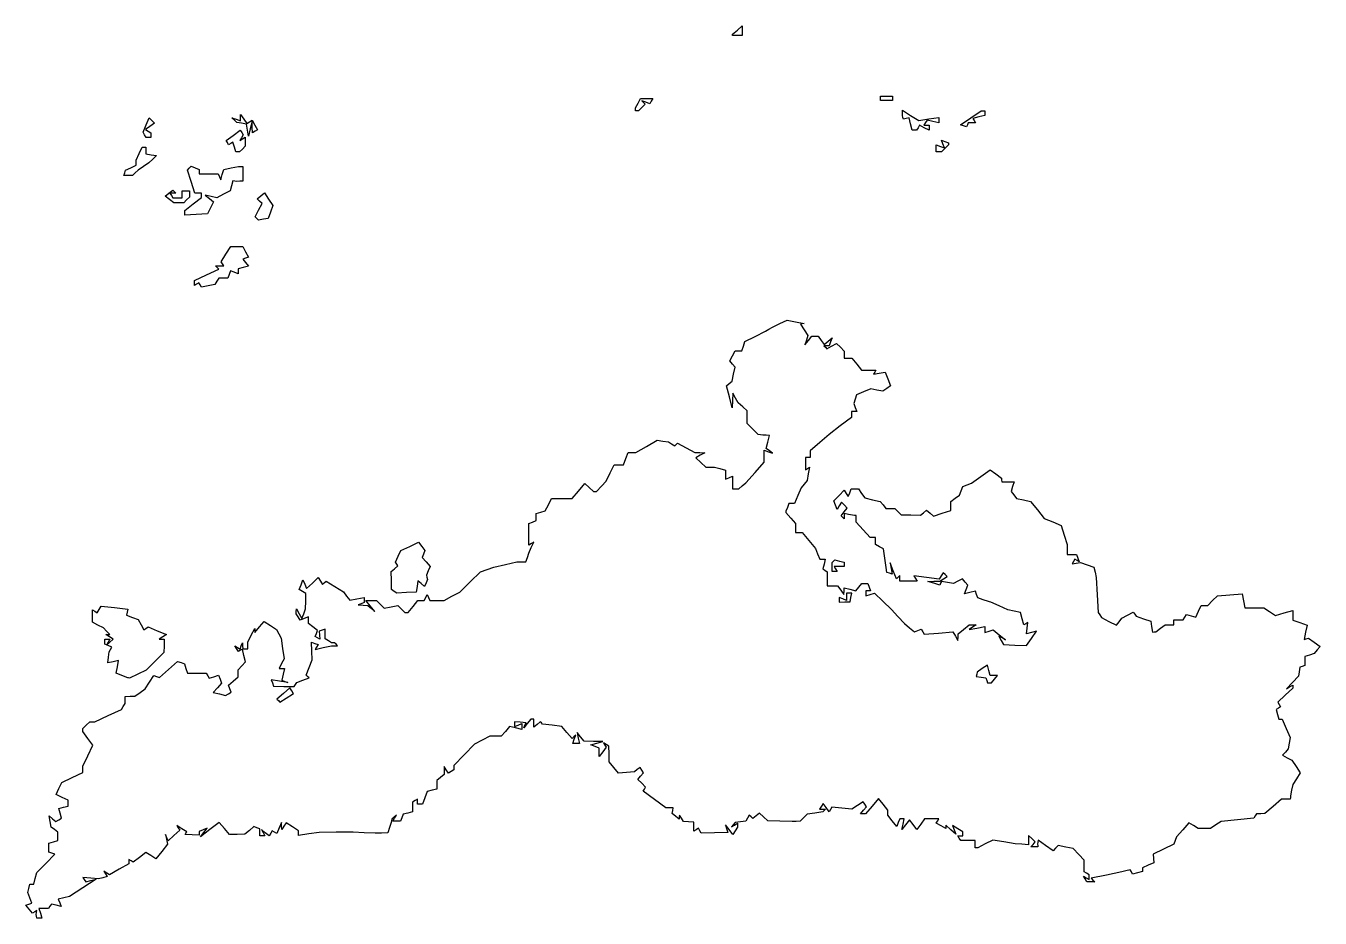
# Model space of a CAD drawing. Extents: x 0 to 4532, y 0 to 2620.
# Drawn here: x 1600 to 2134, y 982 to 1350 of the extents above; entities that cross this region are included whole.
import ezdxf

# ---------------------------------------------------------------- set-up
doc = ezdxf.new("R2010")
doc.units = 0
doc.layers.add('Layer_1', color=7, linetype='CONTINUOUS')

msp = doc.modelspace()

# ---------------------------------------------------------------- linework, layer by layer
at = {"layer": 'Layer_1', "color": 7}
for points in [[(1892, 1346.396794), (1892, 1346.674494), (1893.999999, 1348.386995), (1896.000001, 1350.099395), (1896.000001, 1348.109195), (1896.000001, 1346.118994), (1893.999999, 1346.118994), (1892, 1346.118994)], [(1851.999988, 1315.684686), (1851.999988, 1316.250484), (1853.035189, 1318.184685), (1854.070388, 1320.118986), (1856.59419, 1320.118986), (1859.117989, 1320.118986), (1858.457891, 1319.050786), (1857.79769, 1317.982685), (1856.179288, 1318.603686), (1854.560989, 1319.224686), (1855.232888, 1318.552787), (1855.90479, 1317.880885), (1854.52379, 1316.499984), (1853.142889, 1315.118984), (1852.571387, 1315.118984), (1851.999988, 1315.118984)], [(1953.000019, 1320.243985), (1953.000019, 1321.118987), (1955.500018, 1321.118987), (1958.000018, 1321.118987), (1958.000018, 1320.243985), (1958.000018, 1319.368986), (1955.500018, 1319.368986), (1953.000019, 1319.368986)], [(1691.920743, 1307.108783), (1691.499942, 1309.598583), (1689.49994, 1309.955783), (1687.499941, 1310.313084), (1686.49994, 1311.275282), (1685.499939, 1312.237483), (1687.249939, 1311.571285), (1688.99994, 1310.904984), (1688.99994, 1312.203085), (1688.99994, 1313.501285), (1690.348242, 1311.657384), (1691.696542, 1309.813384), (1692.798043, 1310.494184), (1693.899643, 1311.174984), (1694.952442, 1309.207683), (1696.005344, 1307.240381), (1695.002644, 1306.620682), (1693.999942, 1306.000983), (1693.881652, 1308.309981), (1693.763362, 1310.618982), (1693.052461, 1307.618982), (1692.341563, 1304.618982)], [(1965.406122, 1309.636882), (1964.774222, 1312.154782), (1963.607521, 1311.88688), (1962.44092, 1311.618978), (1962.220413, 1312.368977), (1962.000019, 1313.118979), (1962.000019, 1314.200584), (1962.000019, 1315.282084), (1965.410422, 1313.174385), (1968.820723, 1311.066683), (1972.910423, 1311.720685), (1977.000025, 1312.374584), (1977.000025, 1311.227782), (1977.000025, 1310.080884), (1974.609125, 1310.680984), (1972.218222, 1311.281082), (1971.550122, 1310.199982), (1970.882024, 1309.118984), (1971.941022, 1309.118984), (1973.000024, 1309.118984), (1973.000024, 1308.083782), (1973.000024, 1307.048583), (1971.060723, 1308.086483), (1969.121422, 1309.124384), (1968.501723, 1308.121681), (1967.882021, 1307.118982), (1966.960021, 1307.118982), (1966.03812, 1307.118982)], [(1987.232427, 1308.858182), (1985.964728, 1309.297382), (1990.232427, 1312.189983), (1994.50003, 1315.082584), (1995.250029, 1315.100442), (1996.000029, 1315.118301), (1996.000029, 1314.137399), (1996.000029, 1313.156399), (1993.506929, 1312.530699), (1991.013829, 1311.904999), (1991.56593, 1311.011601), (1992.118028, 1310.118299), (1990.642428, 1310.118299), (1989.166728, 1310.118299), (1988.833328, 1309.268299), (1988.500027, 1308.418299), (1987.232427, 1308.857499)], [(1649.462629, 1305.17938), (1648.80733, 1306.239683), (1650.04793, 1309.234983), (1651.288629, 1312.230283), (1652.394331, 1311.107284), (1653.499931, 1309.984384), (1651.690131, 1308.647681), (1649.880229, 1307.310981), (1650.940129, 1306.655982), (1651.99993, 1306.000983), (1651.99993, 1305.059982), (1651.99993, 1304.118982), (1651.058929, 1304.118982), (1650.117929, 1304.118982)], [(1686.49534, 1300.13348), (1685.85594, 1302.147981), (1684.997039, 1301.617179), (1684.138138, 1301.08638), (1683.60834, 1301.94368), (1683.07844, 1302.80088), (1685.986041, 1304.950582), (1688.893541, 1307.100182), (1689.50574, 1306.109581), (1690.117941, 1305.118983), (1689.404441, 1303.964482), (1688.690941, 1302.809982), (1689.845441, 1303.523482), (1690.999942, 1304.236982), (1690.999942, 1302.377981), (1690.999942, 1300.518981), (1689.799942, 1299.318978), (1688.59994, 1298.118979), (1687.86734, 1298.118979), (1687.134739, 1298.118979)], [(1976.000024, 1299.587581), (1976.000024, 1301.05618), (1977.673625, 1300.41398), (1979.347225, 1299.771779), (1978.724524, 1301.394481), (1978.101926, 1303.017081), (1979.550926, 1302.461082), (1981.000026, 1301.904981), (1981.000026, 1301.440581), (1981.000026, 1300.976081), (1979.571426, 1299.547578), (1978.142926, 1298.118979), (1977.071424, 1298.118979), (1976.000024, 1298.118979)], [(1641.286828, 1289.535677), (1641.629327, 1290.618977), (1643.814627, 1291.606078), (1645.999927, 1292.593277), (1645.999927, 1293.656777), (1645.999927, 1294.720277), (1647.24993, 1297.41178), (1648.499929, 1300.103379), (1649.249929, 1300.1133), (1649.999931, 1300.123221), (1649.999931, 1298.692822), (1649.999931, 1297.26232), (1652.187031, 1296.942819), (1654.374031, 1296.623221), (1652.80953, 1295.123219), (1651.245029, 1293.623218), (1648.99993, 1292.123219), (1646.754827, 1290.623218), (1645.615529, 1289.539918), (1644.476129, 1288.456516), (1642.710226, 1288.456516), (1640.944326, 1288.456516), (1641.286828, 1289.539918)], [(1665.999935, 1273.013271), (1665.999935, 1274.017172), (1669.499935, 1276.686772), (1672.999936, 1279.356374), (1672.999936, 1280.237674), (1672.999936, 1281.118974), (1671.618437, 1281.118974), (1670.237034, 1281.118974), (1668.671535, 1285.868974), (1667.106034, 1290.618977), (1667.885834, 1291.401776), (1668.665534, 1292.184578), (1670.332735, 1291.544779), (1671.999935, 1290.904976), (1671.999935, 1290.011977), (1671.999935, 1289.118976), (1675.916637, 1289.118976), (1679.833237, 1289.118976), (1680.349338, 1287.868976), (1680.865337, 1286.618976), (1681.521238, 1288.761677), (1682.177138, 1290.904378), (1685.213541, 1291.511678), (1688.24994, 1292.118979), (1689.124942, 1292.118979), (1689.999941, 1292.118979), (1689.999941, 1289.118976), (1689.999941, 1286.118976), (1688.749941, 1286.000573), (1687.499941, 1285.882169), (1686.663839, 1286.029259), (1685.827741, 1286.176349), (1685.28674, 1284.10765), (1684.745739, 1282.038848), (1682.02604, 1280.632449), (1679.306338, 1279.226048), (1676.903136, 1279.746747), (1674.499937, 1280.267347), (1676.185336, 1278.880147), (1677.870837, 1277.492849), (1676.661537, 1275.055946), (1675.452237, 1272.618946), (1670.726135, 1272.314145), (1665.999935, 1272.009347)], [(1659.738833, 1278.519172), (1657.977732, 1279.855674), (1659.513033, 1281.129873), (1661.048232, 1282.403973), (1661.690733, 1281.761475), (1662.333234, 1281.118974), (1661.107533, 1281.118974), (1659.881931, 1281.118974), (1660.499932, 1280.118973), (1661.117933, 1279.118972), (1663.058932, 1279.118972), (1664.999934, 1279.118972), (1664.999934, 1280.618973), (1664.999934, 1282.118975), (1666.499935, 1282.118975), (1667.999934, 1282.118975), (1667.999934, 1280.818975), (1667.999934, 1279.518975), (1666.799934, 1278.318972), (1665.599935, 1277.118973), (1663.549933, 1277.150976), (1661.499933, 1277.182979), (1659.738833, 1278.519577)], [(1695.748644, 1270.703476), (1695.079744, 1271.372478), (1696.488543, 1274.096877), (1697.897445, 1276.82138), (1696.906344, 1277.812481), (1695.915142, 1278.80368), (1697.390644, 1280.028179), (1698.866143, 1281.252681), (1700.598843, 1278.608279), (1702.331543, 1275.96388), (1701.395645, 1273.291378), (1700.459744, 1270.618876), (1698.438644, 1270.326678), (1696.417643, 1270.034477)], [(1672.406936, 1243.269279), (1671.861737, 1244.15148), (1670.930837, 1243.57618), (1669.999936, 1243.00088), (1669.999936, 1244.069681), (1669.999936, 1245.138482), (1675.017436, 1247.444481), (1680.035038, 1249.750483), (1679.350837, 1250.434681), (1678.666638, 1251.118883), (1680.39234, 1251.118883), (1682.117939, 1251.118883), (1681.610739, 1251.939584), (1681.103638, 1252.760183), (1683.03704, 1255.939585), (1684.970541, 1259.118885), (1687.45004, 1259.118885), (1689.929542, 1259.118885), (1691.108143, 1256.916685), (1692.286741, 1254.714485), (1691.10164, 1254.319482), (1689.91644, 1253.924384), (1691.122642, 1252.470984), (1692.328841, 1251.017683), (1690.164441, 1250.451681), (1687.999942, 1249.885582), (1687.999942, 1248.895281), (1687.999942, 1247.904881), (1686.462041, 1248.49508), (1684.924239, 1249.085183), (1684.355139, 1247.601982), (1683.785939, 1246.118881), (1681.942639, 1246.118881), (1680.099339, 1246.118881), (1679.299637, 1244.764782), (1678.499938, 1243.41058), (1675.726038, 1242.898878), (1672.952237, 1242.38708)], [(1604.881516, 982.869343), (1604.763113, 983.619333), (1604.906319, 984.443649), (1605.049525, 985.268049), (1604.138025, 984.704635), (1603.226524, 984.141334), (1601.863224, 985.79294), (1600.499923, 987.444547), (1601.699823, 987.848626), (1602.899724, 988.252648), (1602.130724, 990.43595), (1601.361724, 992.619336), (1601.754124, 994.369334), (1602.146524, 996.119331), (1602.964824, 996.119331), (1603.783124, 996.119331), (1604.383426, 998.511234), (1604.983824, 1000.903251), (1608.741825, 1004.671942), (1612.499926, 1008.440746), (1611.249926, 1008.863335), (1609.999927, 1009.286038), (1609.999927, 1011.135248), (1609.999927, 1012.984543), (1611.833226, 1013.566439), (1613.666627, 1014.148335), (1613.666627, 1015.883848), (1613.666627, 1017.619332), (1612.317528, 1018.619338), (1610.968327, 1019.619345), (1610.520325, 1021.958354), (1610.072227, 1024.297334), (1611.488227, 1023.12226), (1612.904127, 1021.947157), (1614.035026, 1022.646152), (1615.165928, 1023.345035), (1614.643528, 1025.342752), (1614.121129, 1027.340441), (1616.056427, 1027.846538), (1617.991728, 1028.352636), (1617.991728, 1029.575446), (1617.991728, 1030.798341), (1615.501429, 1031.932937), (1613.011027, 1033.067646), (1614.141827, 1035.54935), (1615.272528, 1038.031055), (1619.632129, 1040.080363), (1623.991731, 1042.129557), (1623.991731, 1043.436641), (1623.991731, 1044.74364), (1626.080131, 1049.066249), (1628.168631, 1053.388858), (1626.080131, 1056.213555), (1623.991731, 1059.038366), (1623.991731, 1059.650253), (1623.991731, 1060.262253), (1625.42033, 1061.690773), (1626.848831, 1063.11935), (1627.890631, 1063.11935), (1628.932432, 1063.11935), (1634.405035, 1065.622569), (1639.877734, 1068.12586), (1640.658237, 1069.37256), (1641.438836, 1070.619363), (1641.464915, 1072.097863), (1641.490994, 1073.576463), (1643.490995, 1073.597439), (1645.490995, 1073.61955), (1647.570897, 1075.119551), (1649.650796, 1076.619553), (1651.468797, 1079.419753), (1653.286797, 1082.220052), (1654.437998, 1081.778252), (1655.589199, 1081.336552), (1659.3426, 1084.676454), (1663.096001, 1088.016456), (1664.505401, 1087.475654), (1665.914901, 1086.934755), (1666.520302, 1085.027154), (1667.125803, 1083.119553), (1670.999404, 1083.119553), (1674.873005, 1083.119553), (1675.516104, 1082.078852), (1676.159305, 1081.038152), (1678.080104, 1081.647853), (1680.000906, 1082.257452), (1680.617207, 1080.651253), (1681.233606, 1079.045052), (1679.500004, 1077.129551), (1677.766505, 1075.213951), (1680.321904, 1074.572651), (1682.877307, 1073.93125), (1684.002308, 1074.626549), (1685.127308, 1075.321851), (1684.580006, 1076.748251), (1684.032607, 1078.174753), (1686.011808, 1079.869353), (1687.991007, 1081.564052), (1687.991007, 1083.013053), (1687.991007, 1084.462053), (1689.539608, 1086.173256), (1691.088108, 1087.884356), (1690.432907, 1090.495057), (1689.777707, 1093.105755), (1688.953409, 1092.596355), (1688.129207, 1092.086958), (1687.405607, 1093.257757), (1686.682007, 1094.428557), (1687.751108, 1093.767858), (1688.820209, 1093.107056), (1689.326607, 1094.363357), (1689.833108, 1095.619557), (1689.912109, 1094.369557), (1689.991111, 1093.119557), (1690.991112, 1093.119557), (1691.991113, 1093.119557), (1691.991113, 1094.504716), (1691.991113, 1095.890416), (1693.484912, 1098.754718), (1694.978813, 1101.619018), (1694.988734, 1100.758218), (1694.998656, 1099.897418), (1696.869556, 1102.207817), (1698.740358, 1104.51832), (1701.334357, 1102.818618), (1703.92826, 1101.119018), (1704.826358, 1099.369017), (1705.724459, 1097.619017), (1706.378761, 1093.335415), (1707.03306, 1089.051814), (1705.98066, 1087.085414), (1704.928261, 1085.119014), (1706.07186, 1085.119014), (1707.215461, 1085.119014), (1706.608761, 1082.701811), (1706.002059, 1080.28451), (1707.250361, 1079.769412), (1708.49866, 1079.254311), (1705.114761, 1079.838512), (1701.73076, 1080.422611), (1702.168659, 1079.10901), (1702.606558, 1077.795409), (1706.88616, 1077.68792), (1711.165762, 1077.58043), (1711.67936, 1078.411429), (1712.192961, 1079.242431), (1714.734463, 1080.208731), (1717.276064, 1081.175031), (1716.676964, 1081.774031), (1716.077964, 1082.373032), (1717.355763, 1085.496033), (1718.633565, 1088.619034), (1718.489366, 1092.271136), (1718.345054, 1095.923337), (1719.666156, 1095.416434), (1720.987155, 1094.909435), (1720.367855, 1093.907336), (1719.748457, 1092.905136), (1723.123557, 1093.663035), (1726.498657, 1094.420836), (1727.748657, 1094.43671), (1728.998657, 1094.452584), (1728.415358, 1095.035982), (1727.831959, 1095.619284), (1727.165358, 1095.634308), (1726.498657, 1095.649332), (1725.248658, 1096.443033), (1723.998658, 1097.236731), (1723.998658, 1099.261133), (1723.998658, 1101.285434), (1722.748655, 1100.844434), (1721.498655, 1100.403434), (1721.635767, 1098.771834), (1721.772879, 1097.140231), (1720.817578, 1097.730631), (1719.862378, 1098.321031), (1720.339577, 1099.564633), (1720.816778, 1100.808335), (1718.907777, 1102.184232), (1716.998677, 1103.560235), (1716.998677, 1104.946434), (1716.998677, 1106.332735), (1715.328577, 1105.691835), (1713.658576, 1105.051035), (1712.843975, 1106.334835), (1712.029275, 1107.618735), (1712.044298, 1108.618736), (1712.059322, 1109.618737), (1713.193722, 1107.663137), (1714.328122, 1105.707434), (1715.093023, 1107.663137), (1715.857921, 1109.618737), (1715.927937, 1112.819038), (1715.997925, 1116.019337), (1714.630624, 1116.819039), (1713.263324, 1117.618739), (1714.023324, 1119.61874), (1714.783225, 1121.618739), (1715.518424, 1119.814538), (1716.253525, 1118.01024), (1718.678426, 1120.288239), (1721.103228, 1122.566339), (1721.996227, 1121.12154), (1722.889228, 1119.676638), (1723.596926, 1120.384438), (1724.304729, 1121.092241), (1727.901328, 1118.90124), (1731.497931, 1116.710138), (1732.782329, 1114.946339), (1734.06673, 1113.182536), (1737.032332, 1113.775638), (1739.997933, 1114.368737), (1739.997933, 1113.327038), (1739.997933, 1112.285436), (1738.747931, 1111.781036), (1737.497931, 1111.276636), (1739.547933, 1111.197635), (1741.597933, 1111.118633), (1743.021433, 1109.868633), (1744.444833, 1108.618634), (1742.566432, 1110.868634), (1740.687932, 1113.118635), (1742.914334, 1113.118635), (1745.140833, 1113.118635), (1746.733034, 1111.526335), (1748.325334, 1109.934133), (1751.122935, 1110.493633), (1753.920535, 1111.053133), (1755.387836, 1109.585934), (1756.855038, 1108.118633), (1757.532638, 1108.118633), (1758.210138, 1108.118633), (1760.176637, 1110.618633), (1762.143139, 1113.118635), (1763.487139, 1113.118635), (1764.83124, 1113.118635), (1765.414639, 1114.368635), (1765.997941, 1115.618635), (1766.58124, 1114.368635), (1767.164639, 1113.118635), (1770.08494, 1113.118635), (1773.005142, 1113.118635), (1776.251544, 1114.868635), (1779.497944, 1116.618635), (1783.740245, 1120.744138), (1787.982446, 1124.869637), (1790.740247, 1125.85934), (1793.497948, 1126.849139), (1798.262349, 1127.983839), (1803.026651, 1129.118639), (1804.895651, 1129.118639), (1806.764652, 1129.118639), (1807.364875, 1130.868826), (1807.965175, 1132.618827), (1808.968076, 1134.919528), (1809.970976, 1137.220229), (1808.984376, 1136.610528), (1807.997875, 1136.000829), (1807.997875, 1140.452829), (1807.997875, 1144.904831), (1809.497876, 1145.480432), (1810.997876, 1146.056032), (1810.997876, 1147.520031), (1810.997876, 1148.984032), (1812.837777, 1149.568032), (1814.677677, 1150.151932), (1816.006778, 1152.635434), (1817.335878, 1155.118834), (1821.577979, 1155.118834), (1825.820081, 1155.118834), (1828.446381, 1158.240035), (1831.072682, 1161.361137), (1832.863983, 1159.740036), (1834.655383, 1158.118837), (1835.287683, 1158.118837), (1835.919984, 1158.118837), (1837.909084, 1160.253836), (1839.898184, 1162.388937), (1841.494986, 1165.753838), (1843.091685, 1169.118839), (1845.069586, 1169.118839), (1847.047387, 1169.118839), (1847.997886, 1171.618841), (1848.948388, 1174.118841), (1850.545088, 1174.118841), (1852.141788, 1174.118841), (1856.485391, 1176.664342), (1860.82899, 1179.209843), (1863.163393, 1178.889041), (1865.497891, 1178.568241), (1866.814392, 1177.743342), (1868.130992, 1176.918542), (1868.674192, 1177.461841), (1869.217393, 1178.005042), (1872.842894, 1176.06194), (1876.468294, 1174.118841), (1878.483096, 1174.08885), (1880.497897, 1174.058859), (1878.663396, 1172.992259), (1876.828895, 1171.92576), (1878.871595, 1170.02266), (1880.914296, 1168.11966), (1882.706098, 1168.10577), (1884.497898, 1168.09188), (1886.747899, 1167.48888), (1888.9979, 1166.88588), (1888.9979, 1165.03398), (1888.9979, 1163.181978), (1890.497898, 1163.757578), (1891.9979, 1164.333179), (1891.9979, 1161.726177), (1891.9979, 1159.119178), (1893.2479, 1159.151181), (1894.497899, 1159.183184), (1895.997901, 1160.401385), (1897.497902, 1161.619586), (1901.247902, 1165.872488), (1904.997904, 1170.125388), (1904.997904, 1172.591091), (1904.997904, 1175.056791), (1906.747904, 1174.49389), (1908.497904, 1173.930889), (1907.189905, 1174.87009), (1905.881905, 1175.809291), (1906.548305, 1178.46449), (1907.214705, 1181.119593), (1905.856303, 1181.234906), (1904.497903, 1181.350305), (1903.497902, 1181.484894), (1902.497904, 1181.619596), (1900.247903, 1183.869597), (1897.997903, 1186.119598), (1897.997903, 1188.752298), (1897.997903, 1191.384999), (1896.1679, 1193.002298), (1894.337901, 1194.6196), (1893.198299, 1196.619599), (1892.0587, 1198.619601), (1891.947809, 1195.619598), (1891.836917, 1192.619598), (1890.654317, 1197.1196), (1889.471617, 1201.619601), (1890.614816, 1202.619602), (1891.758018, 1203.619603), (1892.421016, 1206.465302), (1893.084017, 1209.310904), (1891.971617, 1210.651304), (1890.859117, 1211.991805), (1891.963717, 1214.055706), (1893.068316, 1216.119606), (1894.465718, 1216.119606), (1895.863119, 1216.119606), (1896.468619, 1218.027406), (1897.07412, 1219.935208), (1901.286019, 1222.033107), (1905.497921, 1224.131109), (1906.99792, 1224.983308), (1908.497921, 1225.835508), (1911.497921, 1227.286909), (1914.497924, 1228.73841), (1917.997925, 1228.060609), (1921.497925, 1227.38291), (1920.724826, 1227.251213), (1919.951824, 1227.1196), (1921.497525, 1224.760499), (1923.043326, 1222.401399), (1922.439025, 1220.510499), (1921.834624, 1218.619597), (1923.276527, 1220.369598), (1924.718427, 1222.119598), (1925.997927, 1222.119598), (1927.277426, 1222.119598), (1928.529428, 1220.407298), (1929.781528, 1218.695098), (1931.412629, 1220.048798), (1933.04373, 1221.4025), (1932.413829, 1219.760999), (1931.783928, 1218.119597), (1930.724229, 1218.119597), (1929.664627, 1218.119597), (1930.245627, 1217.538596), (1930.826628, 1216.957599), (1932.84283, 1218.036598), (1934.859029, 1219.115598), (1936.42853, 1217.546199), (1937.99793, 1215.976698), (1937.99793, 1214.548197), (1937.99793, 1213.119598), (1939.604032, 1213.119598), (1941.210131, 1213.119598), (1943.17663, 1210.619595), (1945.143132, 1208.119596), (1948.129532, 1208.119596), (1951.115934, 1208.119596), (1950.587233, 1207.264094), (1950.058432, 1206.408496), (1952.509934, 1206.877094), (1954.961435, 1207.345794), (1956.038734, 1204.512395), (1957.115937, 1201.678993), (1955.555736, 1200.538192), (1953.995535, 1199.397391), (1951.488934, 1199.876591), (1948.982233, 1200.355692), (1946.023333, 1199.130093), (1943.064432, 1197.904491), (1942.508533, 1196.152892), (1941.95263, 1194.401392), (1942.582231, 1192.760491), (1943.21193, 1191.119588), (1942.104933, 1191.119588), (1940.997932, 1191.119588), (1940.997932, 1189.864988), (1940.997932, 1188.610288), (1936.41413, 1185.114987), (1931.830328, 1181.619588), (1927.914128, 1178.253187), (1923.997927, 1174.886885), (1923.997927, 1173.503184), (1923.997927, 1172.119584), (1922.997927, 1172.119584), (1921.997926, 1172.119584), (1921.997926, 1169.560582), (1921.997926, 1167.001582), (1922.853425, 1167.530283), (1923.709026, 1168.059083), (1923.222927, 1165.339282), (1922.736824, 1162.619581), (1921.512926, 1161.119579), (1920.289124, 1159.619581), (1918.899424, 1156.369579), (1917.509725, 1153.119577), (1916.360823, 1153.119577), (1915.211923, 1153.119577), (1914.604923, 1151.537777), (1913.997924, 1149.955976), (1913.997924, 1149.690766), (1913.997924, 1149.425557), (1915.997923, 1147.119555), (1917.997925, 1144.813556), (1917.997925, 1142.966554), (1917.997925, 1141.119555), (1919.352925, 1141.119555), (1920.707824, 1141.119555), (1923.443425, 1137.869553), (1926.179026, 1134.619551), (1927.063728, 1132.369551), (1927.948427, 1130.11955), (1929.089829, 1130.11955), (1930.231227, 1130.11955), (1929.708428, 1128.120551), (1929.185728, 1126.12155), (1930.091828, 1125.561549), (1930.997928, 1125.00155), (1930.997928, 1122.060324), (1930.997928, 1119.119324), (1933.137729, 1119.119324), (1935.277428, 1119.119324), (1936.605931, 1117.369324), (1937.934331, 1115.619323), (1937.966335, 1116.977723), (1937.998338, 1118.336122), (1940.383939, 1117.737422), (1942.769541, 1117.138623), (1944.00634, 1118.629024), (1945.243241, 1120.119325), (1946.51384, 1120.119325), (1947.784343, 1120.119325), (1948.35994, 1118.619323), (1948.935541, 1117.119322), (1947.966942, 1117.119322), (1946.998341, 1117.119322), (1946.998341, 1116.051922), (1946.998341, 1114.984521), (1948.748341, 1115.539423), (1950.498341, 1116.094223), (1953.998344, 1112.776122), (1957.498345, 1109.45812), (1960.201444, 1106.53872), (1962.904645, 1103.619318), (1964.928747, 1101.892017), (1966.952946, 1100.164717), (1968.374547, 1100.710216), (1969.796048, 1101.255616), (1970.420348, 1100.245416), (1971.044747, 1099.235216), (1976.967951, 1099.684216), (1982.891152, 1100.133218), (1983.914351, 1098.376316), (1984.937551, 1096.619317), (1984.967542, 1097.959016), (1984.997532, 1099.298718), (1987.247533, 1101.175719), (1989.497534, 1103.052819), (1990.997535, 1103.070677), (1992.497534, 1103.088536), (1990.997535, 1102.105234), (1989.497534, 1101.121934), (1992.747535, 1101.745534), (1995.997537, 1102.369134), (1995.997537, 1101.176734), (1995.997537, 1099.984334), (1997.747537, 1100.521134), (1999.497537, 1101.057934), (2001.997537, 1099.001732), (2004.497539, 1096.945533), (2003.121038, 1097.669533), (2001.744638, 1098.393434), (2002.719737, 1096.651133), (2003.694838, 1094.908732), (2008.42524, 1094.72054), (2013.155641, 1094.532433), (2015.262342, 1097.490934), (2017.369043, 1100.449534), (2015.28454, 1099.904434), (2013.200041, 1099.359334), (2013.458248, 1101.711334), (2013.716456, 1104.063436), (2012.886256, 1103.550334), (2012.056159, 1103.037333), (2011.416257, 1105.586936), (2010.776358, 1108.136537), (2008.136956, 1108.688936), (2005.497555, 1109.241337), (2001.997554, 1110.864238), (1998.497554, 1112.487138), (1997.997553, 1112.602338), (1997.497553, 1112.717425), (1995.339953, 1113.456324), (1993.182353, 1114.195225), (1992.651152, 1115.579525), (1992.119851, 1116.963924), (1989.89005, 1116.380724), (1987.660249, 1115.797625), (1988.346151, 1117.585125), (1989.032051, 1119.372625), (1987.909752, 1120.724825), (1986.787549, 1122.077127), (1984.914349, 1121.074626), (1983.04115, 1120.072125), (1980.577147, 1120.518925), (1978.113049, 1120.965725), (1977.805348, 1120.227827), (1977.497548, 1119.489826), (1974.997545, 1120.204826), (1972.497546, 1120.919727), (1974.997545, 1121.034729), (1977.497548, 1121.14973), (1978.968548, 1122.08003), (1980.439647, 1123.010429), (1979.664247, 1123.78583), (1978.888849, 1124.56123), (1978.065747, 1123.229431), (1977.242648, 1121.897728), (1971.992244, 1122.619829), (1966.741745, 1123.342029), (1967.428645, 1122.23053), (1968.115545, 1121.11913), (1964.556544, 1121.11913), (1960.997543, 1121.11913), (1960.997543, 1122.285828), (1960.997543, 1123.45243), (1960.272341, 1122.727231), (1959.547043, 1122.002029), (1958.258141, 1125.310529), (1956.969241, 1128.619132), (1957.404742, 1126.31203), (1957.840141, 1124.004931), (1956.75624, 1124.366229), (1955.67224, 1124.72753), (1955.33634, 1126.673331), (1955.000341, 1128.619132), (1954.61304, 1131.515531), (1954.225842, 1134.411933), (1952.611641, 1135.315233), (1950.997539, 1136.218533), (1950.997539, 1137.669129), (1950.997539, 1139.119431), (1949.836718, 1139.119431), (1948.675916, 1139.119431), (1945.836717, 1142.29953), (1942.997515, 1145.479632), (1942.997515, 1146.799532), (1942.997515, 1148.119431), (1942.247515, 1148.195428), (1941.497513, 1148.272417), (1939.747513, 1148.607418), (1937.997513, 1148.94242), (1937.997513, 1147.864219), (1937.997513, 1146.786118), (1937.355012, 1147.428619), (1936.712514, 1148.071117), (1938.012613, 1149.637619), (1939.312712, 1151.204218), (1938.113512, 1152.403418), (1936.914213, 1153.60272), (1936.009711, 1152.139119), (1935.105113, 1150.67552), (1934.412311, 1152.480719), (1933.719612, 1154.28602), (1935.891512, 1156.452722), (1938.063313, 1158.619421), (1938.891314, 1157.285621), (1939.719215, 1155.951721), (1940.327014, 1157.535622), (1940.934714, 1159.119422), (1942.409413, 1159.119422), (1943.884116, 1159.119422), (1945.190814, 1157.253822), (1946.497614, 1155.38812), (1949.678417, 1154.689521), (1952.859318, 1153.99082), (1954.050817, 1152.55512), (1955.242417, 1151.11942), (1957.048518, 1151.11942), (1958.854618, 1151.11942), (1960.176119, 1149.81582), (1961.497521, 1148.512117), (1965.497522, 1148.405109), (1969.497523, 1148.298102), (1970.747523, 1149.331203), (1971.997523, 1150.364301), (1973.458823, 1149.1515), (1974.920123, 1147.938802), (1978.458825, 1149.106602), (1981.997526, 1150.274502), (1981.997526, 1152.140201), (1981.997526, 1154.006003), (1983.813427, 1155.312704), (1985.629227, 1156.619405), (1986.290726, 1158.392105), (1986.952129, 1160.164805), (1988.724829, 1160.832906), (1990.497529, 1161.501106), (1994.352628, 1164.277707), (1998.207632, 1167.054306), (2000.571132, 1165.336808), (2002.934731, 1163.619406), (2002.965742, 1162.869407), (2002.996753, 1162.119405), (2005.564152, 1162.119405), (2008.131554, 1162.119405), (2007.481552, 1160.071404), (2006.831553, 1158.023405), (2007.983253, 1156.635704), (2009.134953, 1155.248003), (2012.008454, 1154.616804), (2014.881955, 1153.985704), (2017.689355, 1150.450701), (2020.496758, 1146.915701), (2024.007258, 1145.504801), (2027.517758, 1144.093901), (2028.757258, 1140.1224), (2029.996759, 1136.150898), (2029.996759, 1134.135096), (2029.996759, 1132.119396), (2031.889761, 1132.119396), (2033.782761, 1132.119396), (2034.37836, 1130.567495), (2034.973862, 1129.015495), (2034.05436, 1129.583796), (2033.134962, 1130.151995), (2032.561059, 1129.223495), (2031.987259, 1128.294996), (2033.741962, 1128.559893), (2035.496761, 1128.824791), (2038.252763, 1127.872191), (2041.008862, 1126.919492), (2041.477162, 1124.769492), (2041.945463, 1122.61939), (2042.385463, 1115.412388), (2042.825564, 1108.205385), (2043.474565, 1107.155284), (2044.123563, 1106.105186), (2047.237666, 1104.494784), (2050.351766, 1102.884384), (2051.424266, 1104.338584), (2052.496766, 1105.792686), (2054.873966, 1107.059286), (2057.251066, 1108.325885), (2057.873969, 1107.459685), (2058.496769, 1106.593386), (2061.496769, 1105.586285), (2064.496769, 1104.579186), (2064.81637, 1102.349285), (2065.135871, 1100.119382), (2065.816371, 1100.151385), (2066.496771, 1100.183389), (2068.437872, 1101.651588), (2070.379072, 1103.11979), (2072.187871, 1103.11979), (2073.996772, 1103.11979), (2073.996772, 1104.11982), (2073.996772, 1105.119818), (2075.937774, 1105.119818), (2077.878773, 1105.119818), (2078.550573, 1106.206919), (2079.222475, 1107.29402), (2081.166875, 1106.785621), (2083.111275, 1106.277119), (2084.214576, 1108.69842), (2085.317775, 1111.119821), (2086.657276, 1111.119821), (2087.996777, 1111.119821), (2089.989576, 1113.112623), (2091.982392, 1115.105422), (2097.041074, 1115.480222), (2102.0997, 1115.855123), (2102.67329, 1112.987422), (2103.246796, 1110.11982), (2107.156993, 1110.11982), (2111.067189, 1110.11982), (2113.458979, 1108.55262), (2115.850797, 1106.98552), (2119.423784, 1107.972019), (2122.996799, 1108.958621), (2122.996799, 1106.987221), (2122.996799, 1105.015818), (2125.955093, 1103.984519), (2128.9135, 1102.953218), (2128.321201, 1099.991917), (2127.728902, 1097.030516), (2128.612886, 1097.317416), (2129.496786, 1097.604317), (2131.906009, 1095.906417), (2134.315288, 1094.208416), (2133.065691, 1092.702816), (2131.816207, 1091.197315), (2129.906505, 1090.591115), (2127.996804, 1089.985013), (2127.996804, 1088.135713), (2127.996804, 1086.286514), (2126.942287, 1085.935012), (2125.887884, 1085.583513), (2125.613773, 1083.717012), (2125.339947, 1081.85051), (2122.918336, 1079.296712), (2120.496726, 1076.742911), (2121.746749, 1077.49041), (2122.996743, 1078.23781), (2122.996743, 1077.58001), (2122.996743, 1076.922211), (2119.920641, 1074.04871), (2116.844539, 1071.175208), (2117.436923, 1070.216608), (2118.029336, 1069.258007), (2117.106942, 1068.687908), (2116.184548, 1068.117807), (2116.707229, 1066.118806), (2117.230023, 1064.11981), (2117.961532, 1064.11981), (2118.69304, 1064.11981), (2120.358027, 1060.369799), (2122.023042, 1056.619817), (2121.547643, 1054.267797), (2121.072244, 1051.915693), (2119.969935, 1050.587491), (2118.867626, 1049.259289), (2120.790537, 1048.230113), (2122.713533, 1047.200995), (2124.424129, 1044.5902), (2126.134838, 1041.979491), (2124.564642, 1039.582996), (2122.994333, 1037.186585), (2122.569845, 1034.903193), (2122.145328, 1032.6198), (2122.071344, 1031.869809), (2121.99736, 1031.11979), (2120.209576, 1031.11979), (2118.421878, 1031.11979), (2114.959556, 1028.16039), (2111.497375, 1025.201104), (2109.806367, 1025.160002), (2108.115358, 1025.1189), (2107.570256, 1024.236899), (2107.025153, 1023.354899), (2100.261261, 1022.654401), (2093.497369, 1021.953903), (2091.282546, 1020.536382), (2089.067749, 1019.118888), (2086.518948, 1019.118888), (2083.970247, 1019.118888), (2082.087146, 1020.294898), (2080.204147, 1021.470795), (2077.626946, 1018.544901), (2075.049844, 1015.618893), (2074.482744, 1014.118883), (2073.915744, 1012.618902), (2069.706543, 1010.523701), (2065.497343, 1008.428387), (2065.647437, 1006.70668), (2065.797447, 1004.984887), (2063.397448, 1003.891394), (2060.997347, 1002.7979), (2060.997347, 1002.07498), (2060.997347, 1001.352174), (2058.998345, 1000.82938), (2056.999344, 1000.306699), (2056.477344, 1001.151282), (2055.955245, 1001.995979), (2054.226343, 1001.604401), (2052.497344, 1001.212879), (2046.208641, 999.871298), (2039.919839, 998.529688), (2040.625241, 997.824286), (2041.33064, 997.118884), (2039.723041, 997.118884), (2038.11534, 997.118884), (2037.401839, 998.273379), (2036.688339, 999.427874), (2037.842839, 998.714393), (2038.99734, 998.000885), (2038.99734, 999.000891), (2038.99734, 1000.000898), (2037.997339, 1000.618879), (2036.997338, 1001.236889), (2036.997338, 1003.626382), (2036.997338, 1006.015876), (2034.747337, 1008.408998), (2032.497337, 1010.802177), (2029.393138, 1011.406382), (2026.289035, 1012.010587), (2025.220235, 1010.941783), (2024.151434, 1009.87298), (2021.074334, 1012.063991), (2017.997334, 1014.255088), (2017.878931, 1013.436981), (2017.760528, 1012.618902), (2017.823514, 1012.035588), (2017.886528, 1011.45219), (2016.457928, 1011.45219), (2015.029428, 1011.45219), (2015.913228, 1012.535592), (2016.797028, 1013.61888), (2015.397328, 1014.908304), (2013.997628, 1016.197785), (2013.997628, 1014.301095), (2013.997628, 1012.404489), (2011.247627, 1012.588458), (2008.497625, 1012.772426), (2003.879323, 1013.539538), (1999.261023, 1014.306622), (1996.179022, 1012.712842), (1993.09692, 1011.119034), (1992.547321, 1011.119034), (1991.997621, 1011.119034), (1991.997621, 1012.619044), (1991.997621, 1014.119025), (1989.056619, 1014.119025), (1986.115619, 1014.119025), (1985.497618, 1015.119032), (1984.879619, 1016.119038), (1985.938618, 1016.119038), (1986.997619, 1016.119038), (1986.997619, 1016.878525), (1986.997619, 1017.637927), (1984.852619, 1018.977524), (1982.707617, 1020.317037), (1983.395617, 1018.524123), (1984.083719, 1016.731124), (1982.040619, 1018.580135), (1979.997618, 1020.429034), (1979.997618, 1019.738825), (1979.997618, 1019.048646), (1977.969616, 1020.134032), (1975.941616, 1021.219333), (1976.528614, 1022.169223), (1977.115616, 1023.119028), (1974.113314, 1023.119028), (1971.111015, 1023.119028), (1969.565515, 1020.912539), (1968.020015, 1018.706022), (1966.508813, 1020.662523), (1964.997612, 1022.619025), (1963.372611, 1020.61904), (1961.747713, 1018.619027), (1962.27901, 1020.869027), (1962.810413, 1023.119028), (1961.872613, 1023.119028), (1960.934813, 1023.119028), (1960.312511, 1021.497128), (1959.690111, 1019.875229), (1957.866109, 1022.247148), (1956.04211, 1024.619038), (1955.998117, 1025.619045), (1955.954123, 1026.619051), (1954.075424, 1029.063452), (1952.196722, 1031.507938), (1949.508723, 1028.313433), (1946.820821, 1025.119041), (1945.78732, 1025.119041), (1944.75372, 1025.119041), (1945.962221, 1026.575228), (1947.17082, 1028.031442), (1946.53252, 1029.064132), (1945.894322, 1030.096851), (1943.53252, 1028.549332), (1941.17082, 1027.001842), (1937.05302, 1027.413631), (1932.935117, 1027.825335), (1932.370918, 1026.912324), (1931.806616, 1025.999341), (1930.555216, 1027.710645), (1929.303915, 1029.422035), (1928.592215, 1028.270545), (1927.880617, 1027.119026), (1929.106216, 1027.119026), (1930.331917, 1027.119026), (1929.759616, 1026.546626), (1929.187216, 1025.974226), (1925.936814, 1025.462034), (1922.686515, 1024.949728), (1921.271114, 1023.534446), (1919.855712, 1022.11905), (1918.177213, 1022.030042), (1916.498612, 1021.941034), (1911.49861, 1022.111396), (1906.498611, 1022.282042), (1904.76741, 1023.838433), (1903.03611, 1025.394739), (1901.67531, 1024.265444), (1900.314608, 1023.136149), (1899.602208, 1023.848439), (1898.889906, 1024.560843), (1898.150806, 1023.365047), (1897.411808, 1022.169223), (1895.231007, 1021.836436), (1893.050106, 1021.503648), (1892.274405, 1020.650845), (1891.498605, 1019.798041), (1892.748605, 1020.517446), (1893.998605, 1021.236738), (1893.983581, 1020.42773), (1893.968557, 1019.618721), (1893.023359, 1018.123644), (1892.078157, 1016.628424), (1890.536158, 1018.623647), (1888.994257, 1020.618728), (1889.535456, 1019.046435), (1890.076758, 1017.474141), (1884.576554, 1017.329574), (1879.076452, 1017.184724), (1878.468653, 1018.168034), (1877.860953, 1019.151345), (1876.930052, 1018.576025), (1875.999152, 1018.000734), (1875.999152, 1019.846939), (1875.999152, 1021.693144), (1873.839151, 1021.855853), (1871.67915, 1022.018562), (1870.854452, 1023.318672), (1870.029752, 1024.618755), (1870.014728, 1023.746364), (1869.999704, 1022.87386), (1868.531706, 1024.092276), (1867.063606, 1025.310578), (1867.281703, 1026.464676), (1867.499716, 1027.618774), (1865.985315, 1027.638617), (1864.471015, 1027.65846), (1859.767013, 1031.036565), (1855.063112, 1034.41467), (1855.595113, 1035.27558), (1856.127213, 1036.136462), (1854.528912, 1037.734778), (1852.930713, 1039.333065), (1854.051314, 1040.683264), (1855.171912, 1042.033576), (1854.496812, 1043.125964), (1853.821611, 1044.218266), (1852.660713, 1043.367674), (1851.499712, 1042.517082), (1848.223311, 1042.240987), (1844.946809, 1041.964893), (1843.00651, 1044.293101), (1841.066209, 1046.621196), (1841.033213, 1049.812215), (1841.000218, 1053.003205), (1839.845717, 1053.716714), (1838.691217, 1054.430194), (1839.257015, 1053.514717), (1839.822816, 1052.599098), (1838.411517, 1050.669015), (1837.000217, 1048.738904), (1837.000217, 1050.461491), (1837.000217, 1052.183992), (1835.250215, 1052.856512), (1833.500215, 1053.529117), (1836.000216, 1054.225504), (1838.500216, 1054.921807), (1834.610415, 1055.02187), (1830.720714, 1055.121933), (1829.286214, 1056.871959), (1827.851813, 1058.621956), (1828.332413, 1056.371955), (1828.813013, 1054.121955), (1827.438081, 1054.121955), (1826.063081, 1054.121955), (1826.690981, 1055.871952), (1827.318981, 1057.62195), (1826.556781, 1056.935738), (1825.794581, 1056.249555), (1823.64738, 1058.713459), (1821.500279, 1061.177362), (1817.566178, 1061.66716), (1813.632077, 1062.156846), (1813.158177, 1062.630742), (1812.684277, 1063.104553), (1811.342277, 1061.990849), (1810.000276, 1060.877059), (1810.000276, 1062.499554), (1810.000276, 1064.121936), (1809.360476, 1064.121936), (1808.720776, 1064.121936), (1807.286375, 1062.371939), (1805.851975, 1060.621941), (1806.353975, 1061.659847), (1806.856075, 1062.697639), (1804.428174, 1062.898616), (1802.000274, 1063.099592), (1802.000274, 1062.142219), (1802.000274, 1061.184817), (1803.500274, 1061.760392), (1805.000275, 1062.335995), (1805.000275, 1061.120612), (1805.000275, 1059.905201), (1802.505674, 1060.531317), (1800.010973, 1061.157406), (1798.283373, 1059.139704), (1796.555772, 1057.122003), (1794.228372, 1057.122003), (1791.900971, 1057.122003), (1788.72107, 1055.477596), (1785.541269, 1053.833303), (1781.270768, 1049.439289), (1777.000267, 1045.04519), (1777.000267, 1044.14261), (1777.000267, 1043.240002), (1775.888465, 1042.552912), (1774.776666, 1041.865793), (1773.903765, 1043.243885), (1773.030867, 1044.622005), (1773.015843, 1042.994408), (1773.000819, 1041.366895), (1771.500821, 1040.122004), (1770.000819, 1038.877084), (1770.000819, 1037.116201), (1770.000819, 1035.35529), (1768.012819, 1034.835388), (1766.024918, 1034.315485), (1765.037617, 1031.718807), (1764.050318, 1029.121988), (1763.025616, 1029.121988), (1762.000817, 1029.121988), (1762.000817, 1030.180983), (1762.000817, 1031.240007), (1761.000816, 1030.621998), (1760.000815, 1030.003988), (1760.000815, 1027.969392), (1760.000815, 1025.934796), (1758.070016, 1025.429804), (1756.139114, 1024.924896), (1755.601415, 1023.523504), (1755.063615, 1022.121998), (1753.473214, 1022.121998), (1751.882813, 1022.121998), (1752.602113, 1023.371992), (1753.321515, 1024.621986), (1752.411114, 1023.788685), (1751.500813, 1022.955299), (1751.366309, 1022.288703), (1751.231805, 1021.621995), (1750.528705, 1019.483197), (1749.825704, 1017.344485), (1747.163305, 1017.221744), (1744.500803, 1017.099004), (1740.000802, 1017.329177), (1735.5008, 1017.559351), (1728.500799, 1017.528453), (1721.500796, 1017.497555), (1717.250796, 1016.838869), (1713.000793, 1016.180153), (1713.000793, 1017.127776), (1713.000793, 1018.075256), (1710.415493, 1019.76927), (1707.830092, 1021.463254), (1706.930792, 1020.042274), (1706.031392, 1018.621351), (1705.952391, 1020.121361), (1705.873389, 1021.621371), (1704.945289, 1019.307165), (1704.017089, 1016.992875), (1703.07779, 1017.573467), (1702.138388, 1018.153975), (1701.480288, 1017.089168), (1700.822088, 1016.024248), (1699.219186, 1017.322771), (1697.616287, 1018.621351), (1698.367287, 1017.371357), (1699.118188, 1016.121363), (1698.059187, 1016.121363), (1697.000185, 1016.121363), (1697.000185, 1017.538063), (1697.000185, 1018.954649), (1695.750186, 1019.407569), (1694.500186, 1019.860375), (1692.676085, 1018.268863), (1690.851984, 1016.677265), (1687.692283, 1016.615187), (1684.532582, 1016.553108), (1682.386882, 1019.04771), (1680.241182, 1021.542313), (1676.370679, 1018.624611), (1672.500179, 1015.706909), (1673.89158, 1017.436922), (1675.283079, 1019.166907), (1673.641581, 1018.53702), (1672.000179, 1017.907134), (1672.000179, 1017.130922), (1672.000179, 1016.354711), (1669.086978, 1016.473766), (1666.173679, 1016.592821), (1666.522278, 1017.156831), (1666.870778, 1017.720812), (1664.830878, 1018.994816), (1662.790877, 1020.268734), (1663.364677, 1019.340331), (1663.938577, 1018.411814), (1661.577075, 1016.193306), (1659.215577, 1013.974827), (1658.617075, 1015.298011), (1658.018675, 1016.621111), (1658.496977, 1014.621126), (1658.975374, 1012.621113), (1656.557475, 1009.621121), (1654.139674, 1006.62113), (1652.024472, 1007.907918), (1649.909273, 1009.194819), (1647.337172, 1007.171618), (1644.765073, 1005.148418), (1643.88267, 1005.693719), (1643.000171, 1006.239105), (1643.000171, 1005.364304), (1643.000171, 1004.489419), (1639.004371, 1002.243613), (1635.008568, 999.997921), (1633.849869, 1000.71401), (1632.691168, 1001.430127), (1633.360167, 1000.347603), (1634.029169, 999.265109), (1632.264667, 998.790504), (1630.500167, 998.315927), (1627.252867, 998.618724), (1624.005465, 998.921521), (1624.586964, 997.980617), (1625.168466, 997.039713), (1627.334366, 997.635527), (1629.500166, 998.231228), (1624.000164, 994.63871), (1618.500164, 991.046221), (1616.190562, 990.460299), (1613.880861, 989.874321), (1614.455362, 988.377203), (1615.029862, 986.880112), (1613.016062, 987.406705), (1611.002161, 987.933325), (1610.442163, 987.027202), (1609.882161, 986.121107), (1607.87376, 986.121107), (1605.865359, 986.121107), (1606.500161, 984.121123), (1607.134961, 982.121109), (1606.06756, 982.121109), (1605.00016, 982.121109), (1604.881757, 982.8711)], [(1752.431459, 1116.858021), (1751.362958, 1117.618923), (1751.281944, 1121.329523), (1751.20093, 1125.040226), (1752.58983, 1126.192824), (1753.978731, 1127.345525), (1753.477032, 1128.157325), (1752.975331, 1128.969026), (1754.070732, 1131.373127), (1755.166031, 1133.777128), (1758.833434, 1135.44743), (1762.500733, 1137.117629), (1763.772834, 1135.396928), (1765.044834, 1133.676328), (1764.498733, 1132.253027), (1763.952534, 1130.829728), (1765.597936, 1129.011526), (1767.243335, 1127.193426), (1766.463234, 1125.406125), (1765.683236, 1123.618926), (1765.891724, 1122.719725), (1766.100212, 1121.820524), (1765.538612, 1120.357123), (1764.977012, 1118.893723), (1763.566112, 1120.064625), (1762.15511, 1121.235623), (1761.827912, 1118.927322), (1761.500712, 1116.618922), (1757.500711, 1116.358021), (1753.50071, 1116.09712), (1752.432207, 1116.858019)], [(1933.000011, 1126.952226), (1933.000011, 1128.785627), (1933.557912, 1129.343526), (1934.115813, 1129.901427), (1936.057912, 1129.393526), (1938.000013, 1128.885625), (1938.000013, 1128.002327), (1938.000013, 1127.118926), (1935.941014, 1127.118926), (1933.882011, 1127.118926), (1934.500012, 1126.118925), (1935.118014, 1125.118924), (1934.059012, 1125.118924), (1933.000011, 1125.118924)], [(1940.809913, 1114.368921), (1941.146615, 1116.118921), (1940.073313, 1116.118921), (1939.000014, 1116.118921), (1939.000014, 1114.650322), (1939.000014, 1113.18172), (1937.500012, 1113.757321), (1936.000014, 1114.332921), (1936.000014, 1113.36242), (1936.000014, 1112.392022), (1938.236612, 1112.505436), (1940.473214, 1112.618935)], [(1640.135327, 1082.19727), (1637.770625, 1083.14407), (1638.264525, 1085.727368), (1638.758326, 1088.31067), (1636.535124, 1087.885671), (1634.311925, 1087.46067), (1634.561629, 1089.735071), (1634.81122, 1092.009371), (1635.39982, 1092.961772), (1635.98842, 1093.914072), (1634.494218, 1094.487472), (1632.99992, 1095.060873), (1632.99992, 1096.092274), (1632.99992, 1097.123674), (1634.058919, 1097.123674), (1635.11792, 1097.123674), (1634.412221, 1095.873671), (1633.706518, 1094.623672), (1635.09482, 1095.915273), (1636.483219, 1097.206973), (1634.99152, 1098.149975), (1633.499918, 1099.093073), (1634.321319, 1099.108097), (1635.14282, 1099.12312), (1633.800719, 1100.46522), (1632.458619, 1101.807219), (1630.229317, 1103.000321), (1627.999918, 1104.193521), (1627.999918, 1106.717323), (1627.999918, 1109.241122), (1628.938419, 1108.661122), (1629.877018, 1108.081023), (1630.688419, 1109.428223), (1631.499919, 1110.775323), (1636.999921, 1110.183222), (1642.499921, 1109.591121), (1642.24262, 1108.335121), (1641.985319, 1107.079222), (1644.43182, 1106.149021), (1646.878319, 1105.218821), (1647.989322, 1103.14302), (1649.10022, 1101.067121), (1650.006122, 1101.626921), (1650.911922, 1102.186721), (1654.689522, 1100.608319), (1658.467224, 1099.02992), (1656.983522, 1098.091819), (1655.499922, 1097.153718), (1656.499923, 1097.138695), (1657.499924, 1097.123671), (1657.466929, 1094.37367), (1657.433933, 1091.623669), (1653.743833, 1088.000168), (1650.053732, 1084.376767), (1646.626032, 1082.750165), (1643.19833, 1081.123664), (1642.849529, 1081.18665), (1642.500629, 1081.249664), (1640.13603, 1082.196465)], [(2000.000032, 1080.619364), (2001.244933, 1082.119365), (1999.739132, 1082.119365), (1998.23333, 1082.119365), (1997.66923, 1084.276265), (1997.105229, 1086.433167), (1994.986331, 1085.026267), (1992.86743, 1083.619367), (1992.683716, 1082.714666), (1992.500003, 1081.810065), (1994.481803, 1081.519166), (1996.463706, 1081.228266), (1996.815205, 1080.173865), (1997.166704, 1079.119365), (1997.960904, 1079.119365), (1998.755104, 1079.119365)], [(1710.695548, 1074.595663), (1710.891252, 1074.677669), (1710.158351, 1075.86347), (1709.425553, 1077.049169), (1706.730552, 1074.733367), (1704.035452, 1072.417569), (1704.632352, 1071.820768), (1705.22915, 1071.223868), (1707.864552, 1072.869168), (1710.499952, 1074.514468), (1710.695542, 1074.596474)]]:
    msp.add_lwpolyline(points, close=True, dxfattribs=at)

doc.saveas('drawing.dxf')
